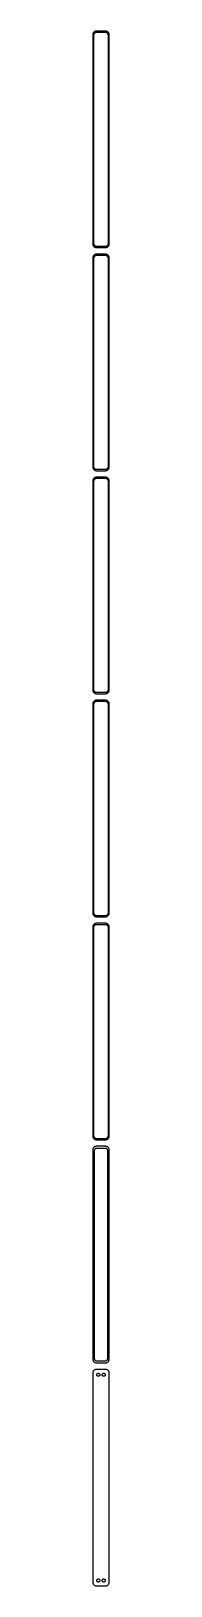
# Model space of a CAD drawing. Header units: metres. Extents: x -11 to 11, y 4485 to 9111.
# Drawn here: x -11 to 11, y 4485 to 6639 of the extents above; entities that cross this region are included whole.
import ezdxf

# ---------------------------------------------------------------- set-up
doc = ezdxf.new("R2010")
doc.units = ezdxf.units.M

msp = doc.modelspace()

# ---------------------------------------------------------------- linework, layer by layer
for p, q in [((-11.2106, 6634.63), (-11.25, 6634)), ((-11.0929, 6635.24), (-11.2106, 6634.63)), ((-10.8989, 6635.84), (-11.0929, 6635.24)), ((-10.6315, 6636.41), (-10.8989, 6635.84)), ((-10.2951, 6636.94), (-10.6315, 6636.41)), ((-9.89484, 6637.42), (-10.2951, 6636.94)), ((-9.43712, 6637.85), (-9.89484, 6637.42)), ((-9.71844, 6634), (-9.62433, 6634.49)), ((-9.62433, 6634.49), (-9.4691, 6634.97)), ((-9.4691, 6634.97), (-9.25522, 6635.43)), ((-8.92912, 6638.22), (-9.43712, 6637.85)), ((-9.25522, 6635.43), (-8.98605, 6635.85)), ((-8.98605, 6635.85), (-8.66586, 6636.24)), ((-8.37889, 6638.52), (-8.92912, 6638.22)), ((-8.66586, 6636.24), (-8.29968, 6636.58)), ((-7.79507, 6638.76), (-8.37889, 6638.52)), ((-8.29968, 6636.58), (-7.8933, 6636.88)), ((-7.8933, 6636.88), (-7.45311, 6637.12)), ((-7.1869, 6638.91), (-7.79507, 6638.76)), ((-7.45311, 6637.12), (-6.98605, 6637.3)), ((-6.56395, 6638.99), (-7.1869, 6638.91)), ((-6.98605, 6637.3), (-6.49951, 6637.43)), ((6.56395, 6638.99), (-6.56395, 6638.99)), ((-6.49951, 6637.43), (-6.00116, 6637.49)), ((-6.00116, 6637.49), (6.00116, 6637.49)), ((6.00116, 6637.49), (6.49951, 6637.43)), ((6.49951, 6637.43), (6.98605, 6637.3)), ((7.1869, 6638.91), (6.56395, 6638.99)), ((6.98605, 6637.3), (7.45311, 6637.12)), ((7.79507, 6638.76), (7.1869, 6638.91)), ((7.45311, 6637.12), (7.8933, 6636.88)), ((8.37889, 6638.52), (7.79507, 6638.76)), ((7.8933, 6636.88), (8.29968, 6636.58)), ((8.29968, 6636.58), (8.66586, 6636.24)), ((8.92912, 6638.22), (8.37889, 6638.52)), ((8.66586, 6636.24), (8.98605, 6635.85)), ((9.43712, 6637.85), (8.92912, 6638.22)), ((8.98605, 6635.85), (9.25522, 6635.43)), ((9.25522, 6635.43), (9.4691, 6634.97)), ((9.89484, 6637.42), (9.43712, 6637.85)), ((9.4691, 6634.97), (9.62433, 6634.49)), ((9.62433, 6634.49), (9.71844, 6634)), ((10.2951, 6636.94), (9.89484, 6637.42)), ((10.6315, 6636.41), (10.2951, 6636.94)), ((10.8989, 6635.84), (10.6315, 6636.41)), ((11.0929, 6635.24), (10.8989, 6635.84)), ((11.2106, 6634.63), (11.0929, 6635.24)), ((11.25, 6634), (11.2106, 6634.63)), ((-11.25, 6634), (-11.25, 6344)), ((-9.75, 6633.5), (-9.71844, 6634)), ((-9.75, 6344.5), (-9.75, 6633.5)), ((9.71844, 6634), (9.75, 6633.5)), ((9.75, 6633.5), (9.75, 6344.5)), ((11.25, 6344), (11.25, 6634)), ((-11.25, 6344), (-11.2106, 6343.37)), ((-11.2106, 6343.37), (-11.0929, 6342.76)), ((-11.0929, 6342.76), (-10.8989, 6342.16)), ((-10.8989, 6342.16), (-10.6315, 6341.59)), ((-10.6315, 6341.59), (-10.2951, 6341.06)), ((-10.2951, 6341.06), (-9.89484, 6340.58)), ((-9.89484, 6340.58), (-9.43712, 6340.15)), ((-9.71844, 6344), (-9.75, 6344.5)), ((-9.62433, 6343.51), (-9.71844, 6344)), ((-9.4691, 6343.03), (-9.62433, 6343.51)), ((-9.25522, 6342.57), (-9.4691, 6343.03)), ((-9.43712, 6340.15), (-8.92912, 6339.78)), ((-8.98605, 6342.15), (-9.25522, 6342.57)), ((-8.66586, 6341.76), (-8.98605, 6342.15)), ((-8.92912, 6339.78), (-8.37889, 6339.48)), ((-8.29968, 6341.42), (-8.66586, 6341.76)), ((-8.37889, 6339.48), (-7.79507, 6339.24)), ((-7.8933, 6341.12), (-8.29968, 6341.42)), ((-7.45311, 6340.88), (-7.8933, 6341.12)), ((-7.79507, 6339.24), (-7.1869, 6339.09)), ((-6.98605, 6340.7), (-7.45311, 6340.88)), ((-7.1869, 6339.09), (-6.56395, 6339.01)), ((-6.49951, 6340.57), (-6.98605, 6340.7)), ((-6.56395, 6339.01), (6.56395, 6339.01)), ((-6.00116, 6340.51), (-6.49951, 6340.57)), ((6.00116, 6340.51), (-6.00116, 6340.51)), ((6.49951, 6340.57), (6.00116, 6340.51)), ((6.98605, 6340.7), (6.49951, 6340.57)), ((6.56395, 6339.01), (7.1869, 6339.09)), ((7.45311, 6340.88), (6.98605, 6340.7)), ((7.1869, 6339.09), (7.79507, 6339.24)), ((7.8933, 6341.12), (7.45311, 6340.88)), ((7.79507, 6339.24), (8.37889, 6339.48)), ((8.29968, 6341.42), (7.8933, 6341.12)), ((8.66586, 6341.76), (8.29968, 6341.42)), ((8.37889, 6339.48), (8.92912, 6339.78)), ((8.98605, 6342.15), (8.66586, 6341.76)), ((8.92912, 6339.78), (9.43712, 6340.15)), ((9.25522, 6342.57), (8.98605, 6342.15)), ((9.4691, 6343.03), (9.25522, 6342.57)), ((9.43712, 6340.15), (9.89484, 6340.58)), ((9.62433, 6343.51), (9.4691, 6343.03)), ((9.71844, 6344), (9.62433, 6343.51)), ((9.75, 6344.5), (9.71844, 6344)), ((9.89484, 6340.58), (10.2951, 6341.06)), ((10.2951, 6341.06), (10.6315, 6341.59)), ((10.6315, 6341.59), (10.8989, 6342.16)), ((10.8989, 6342.16), (11.0929, 6342.76)), ((11.0929, 6342.76), (11.2106, 6343.37)), ((11.2106, 6343.37), (11.25, 6344)), ((-11.2106, 6325.63), (-11.25, 6325)), ((-11.25, 6325), (-11.25, 6035)), ((-11.0929, 6326.24), (-11.2106, 6325.63)), ((-10.8989, 6326.84), (-11.0929, 6326.24)), ((-10.6315, 6327.41), (-10.8989, 6326.84)), ((-10.2951, 6327.94), (-10.6315, 6327.41)), ((-9.89484, 6328.42), (-10.2951, 6327.94)), ((-9.43712, 6328.85), (-9.89484, 6328.42)), ((-9.75, 6324.5), (-9.71844, 6325)), ((-9.75, 6035.5), (-9.75, 6324.5)), ((-9.71844, 6325), (-9.62433, 6325.49)), ((-9.62433, 6325.49), (-9.4691, 6325.97)), ((-9.4691, 6325.97), (-9.25522, 6326.43)), ((-8.92912, 6329.22), (-9.43712, 6328.85)), ((-9.25522, 6326.43), (-8.98605, 6326.85)), ((-8.98605, 6326.85), (-8.66586, 6327.24)), ((-8.37889, 6329.52), (-8.92912, 6329.22)), ((-8.66586, 6327.24), (-8.29968, 6327.58)), ((-7.79507, 6329.76), (-8.37889, 6329.52)), ((-8.29968, 6327.58), (-7.8933, 6327.88)), ((-7.8933, 6327.88), (-7.45311, 6328.12)), ((-7.1869, 6329.91), (-7.79507, 6329.76)), ((-7.45311, 6328.12), (-6.98605, 6328.3)), ((-6.56395, 6329.99), (-7.1869, 6329.91)), ((-6.98605, 6328.3), (-6.49951, 6328.43)), ((6.56395, 6329.99), (-6.56395, 6329.99)), ((-6.49951, 6328.43), (-6.00116, 6328.49)), ((-6.00116, 6328.49), (6.00116, 6328.49)), ((6.00116, 6328.49), (6.49951, 6328.43)), ((6.49951, 6328.43), (6.98605, 6328.3)), ((7.1869, 6329.91), (6.56395, 6329.99)), ((6.98605, 6328.3), (7.45311, 6328.12)), ((7.79507, 6329.76), (7.1869, 6329.91)), ((7.45311, 6328.12), (7.8933, 6327.88)), ((8.37889, 6329.52), (7.79507, 6329.76)), ((7.8933, 6327.88), (8.29968, 6327.58)), ((8.29968, 6327.58), (8.66586, 6327.24)), ((8.92912, 6329.22), (8.37889, 6329.52)), ((8.66586, 6327.24), (8.98605, 6326.85)), ((9.43712, 6328.85), (8.92912, 6329.22)), ((8.98605, 6326.85), (9.25522, 6326.43)), ((9.25522, 6326.43), (9.4691, 6325.97)), ((9.89484, 6328.42), (9.43712, 6328.85)), ((9.4691, 6325.97), (9.62433, 6325.49)), ((9.62433, 6325.49), (9.71844, 6325)), ((9.71844, 6325), (9.75, 6324.5)), ((9.75, 6324.5), (9.75, 6035.5)), ((10.2951, 6327.94), (9.89484, 6328.42)), ((10.6315, 6327.41), (10.2951, 6327.94)), ((10.8989, 6326.84), (10.6315, 6327.41)), ((11.0929, 6326.24), (10.8989, 6326.84)), ((11.2106, 6325.63), (11.0929, 6326.24)), ((11.25, 6325), (11.2106, 6325.63)), ((11.25, 6035), (11.25, 6325)), ((-11.25, 6035), (-11.2106, 6034.37)), ((-11.2106, 6034.37), (-11.0929, 6033.76)), ((-11.0929, 6033.76), (-10.8989, 6033.16)), ((-10.8989, 6033.16), (-10.6315, 6032.59)), ((-10.6315, 6032.59), (-10.2951, 6032.06)), ((-10.2951, 6032.06), (-9.89484, 6031.58)), ((-9.89484, 6031.58), (-9.43712, 6031.15)), ((-9.71844, 6035), (-9.75, 6035.5)), ((-9.62433, 6034.51), (-9.71844, 6035)), ((-9.4691, 6034.03), (-9.62433, 6034.51)), ((-9.25522, 6033.57), (-9.4691, 6034.03)), ((-9.43712, 6031.15), (-8.92912, 6030.78)), ((-8.98605, 6033.15), (-9.25522, 6033.57)), ((-8.66586, 6032.76), (-8.98605, 6033.15)), ((-8.29968, 6032.42), (-8.66586, 6032.76)), ((-7.8933, 6032.12), (-8.29968, 6032.42)), ((-7.45311, 6031.88), (-7.8933, 6032.12)), ((-6.98605, 6031.7), (-7.45311, 6031.88)), ((-6.49951, 6031.57), (-6.98605, 6031.7)), ((-6.00116, 6031.51), (-6.49951, 6031.57)), ((6.00116, 6031.51), (-6.00116, 6031.51)), ((6.49951, 6031.57), (6.00116, 6031.51)), ((6.98605, 6031.7), (6.49951, 6031.57)), ((7.45311, 6031.88), (6.98605, 6031.7)), ((7.8933, 6032.12), (7.45311, 6031.88)), ((8.29968, 6032.42), (7.8933, 6032.12)), ((8.66586, 6032.76), (8.29968, 6032.42)), ((8.98605, 6033.15), (8.66586, 6032.76)), ((8.92912, 6030.78), (9.43712, 6031.15)), ((9.25522, 6033.57), (8.98605, 6033.15)), ((9.4691, 6034.03), (9.25522, 6033.57)), ((9.43712, 6031.15), (9.89484, 6031.58)), ((9.62433, 6034.51), (9.4691, 6034.03)), ((9.71844, 6035), (9.62433, 6034.51)), ((9.75, 6035.5), (9.71844, 6035)), ((9.89484, 6031.58), (10.2951, 6032.06)), ((10.2951, 6032.06), (10.6315, 6032.59)), ((10.6315, 6032.59), (10.8989, 6033.16)), ((10.8989, 6033.16), (11.0929, 6033.76)), ((11.0929, 6033.76), (11.2106, 6034.37)), ((11.2106, 6034.37), (11.25, 6035)), ((-11.2106, 6016.63), (-11.25, 6016)), ((-11.25, 6016), (-11.25, 5726)), ((-11.0929, 6017.24), (-11.2106, 6016.63)), ((-10.8989, 6017.84), (-11.0929, 6017.24)), ((-10.6315, 6018.41), (-10.8989, 6017.84)), ((-10.2951, 6018.94), (-10.6315, 6018.41)), ((-9.89484, 6019.42), (-10.2951, 6018.94)), ((-9.43712, 6019.85), (-9.89484, 6019.42)), ((-9.75, 6015.5), (-9.71844, 6016)), ((-9.75, 5726.5), (-9.75, 6015.5)), ((-9.71844, 6016), (-9.62433, 6016.49)), ((-9.62433, 6016.49), (-9.4691, 6016.97)), ((-9.4691, 6016.97), (-9.25522, 6017.43)), ((-8.92912, 6020.22), (-9.43712, 6019.85)), ((-9.25522, 6017.43), (-8.98605, 6017.85)), ((-8.98605, 6017.85), (-8.66586, 6018.24)), ((-8.92912, 6030.78), (-8.37889, 6030.48)), ((-8.37889, 6020.52), (-8.92912, 6020.22)), ((-8.66586, 6018.24), (-8.29968, 6018.58)), ((-8.37889, 6030.48), (-7.79507, 6030.24)), ((-7.79507, 6020.76), (-8.37889, 6020.52)), ((-8.29968, 6018.58), (-7.8933, 6018.88)), ((-7.8933, 6018.88), (-7.45311, 6019.12)), ((-7.79507, 6030.24), (-7.1869, 6030.09)), ((-7.1869, 6020.91), (-7.79507, 6020.76)), ((-7.45311, 6019.12), (-6.98605, 6019.3)), ((-7.1869, 6030.09), (-6.56395, 6030.01)), ((-6.56395, 6020.99), (-7.1869, 6020.91)), ((-6.98605, 6019.3), (-6.49951, 6019.43)), ((-6.56395, 6030.01), (6.56395, 6030.01)), ((6.56395, 6020.99), (-6.56395, 6020.99)), ((-6.49951, 6019.43), (-6.00116, 6019.49)), ((-6.00116, 6019.49), (6.00116, 6019.49)), ((6.00116, 6019.49), (6.49951, 6019.43)), ((6.49951, 6019.43), (6.98605, 6019.3)), ((6.56395, 6030.01), (7.1869, 6030.09)), ((7.1869, 6020.91), (6.56395, 6020.99)), ((6.98605, 6019.3), (7.45311, 6019.12)), ((7.1869, 6030.09), (7.79507, 6030.24)), ((7.79507, 6020.76), (7.1869, 6020.91)), ((7.45311, 6019.12), (7.8933, 6018.88)), ((7.79507, 6030.24), (8.37889, 6030.48)), ((8.37889, 6020.52), (7.79507, 6020.76)), ((7.8933, 6018.88), (8.29968, 6018.58)), ((8.29968, 6018.58), (8.66586, 6018.24)), ((8.37889, 6030.48), (8.92912, 6030.78)), ((8.92912, 6020.22), (8.37889, 6020.52)), ((8.66586, 6018.24), (8.98605, 6017.85)), ((9.43712, 6019.85), (8.92912, 6020.22)), ((8.98605, 6017.85), (9.25522, 6017.43)), ((9.25522, 6017.43), (9.4691, 6016.97)), ((9.89484, 6019.42), (9.43712, 6019.85)), ((9.4691, 6016.97), (9.62433, 6016.49)), ((9.62433, 6016.49), (9.71844, 6016)), ((9.71844, 6016), (9.75, 6015.5)), ((9.75, 6015.5), (9.75, 5726.5)), ((10.2951, 6018.94), (9.89484, 6019.42)), ((10.6315, 6018.41), (10.2951, 6018.94)), ((10.8989, 6017.84), (10.6315, 6018.41)), ((11.0929, 6017.24), (10.8989, 6017.84)), ((11.2106, 6016.63), (11.0929, 6017.24)), ((11.25, 6016), (11.2106, 6016.63)), ((11.25, 5726), (11.25, 6016)), ((-11.25, 5726), (-11.2106, 5725.37)), ((-11.2106, 5725.37), (-11.0929, 5724.76)), ((-11.0929, 5708.24), (-11.2106, 5707.63)), ((-11.0929, 5724.76), (-10.8989, 5724.16)), ((-10.8989, 5708.84), (-11.0929, 5708.24)), ((-10.8989, 5724.16), (-10.6315, 5723.59)), ((-10.6315, 5709.41), (-10.8989, 5708.84)), ((-10.6315, 5723.59), (-10.2951, 5723.06)), ((-10.2951, 5709.94), (-10.6315, 5709.41)), ((-10.2951, 5723.06), (-9.89484, 5722.58)), ((-9.89484, 5710.42), (-10.2951, 5709.94)), ((-9.89484, 5722.58), (-9.43712, 5722.15)), ((-9.43712, 5710.85), (-9.89484, 5710.42)), ((-9.71844, 5726), (-9.75, 5726.5)), ((-9.62433, 5725.51), (-9.71844, 5726)), ((-9.4691, 5725.03), (-9.62433, 5725.51)), ((-9.25522, 5724.57), (-9.4691, 5725.03)), ((-9.4691, 5707.97), (-9.25522, 5708.43)), ((-9.43712, 5722.15), (-8.92912, 5721.78)), ((-8.92912, 5711.22), (-9.43712, 5710.85)), ((-8.98605, 5724.15), (-9.25522, 5724.57)), ((-9.25522, 5708.43), (-8.98605, 5708.85)), ((-8.66586, 5723.76), (-8.98605, 5724.15)), ((-8.98605, 5708.85), (-8.66586, 5709.24)), ((-8.92912, 5721.78), (-8.37889, 5721.48)), ((-8.37889, 5711.52), (-8.92912, 5711.22)), ((-8.29968, 5723.42), (-8.66586, 5723.76)), ((-8.66586, 5709.24), (-8.29968, 5709.58)), ((-8.37889, 5721.48), (-7.79507, 5721.24)), ((-7.79507, 5711.76), (-8.37889, 5711.52)), ((-7.8933, 5723.12), (-8.29968, 5723.42)), ((-8.29968, 5709.58), (-7.8933, 5709.88)), ((-7.45311, 5722.88), (-7.8933, 5723.12)), ((-7.8933, 5709.88), (-7.45311, 5710.12)), ((-7.79507, 5721.24), (-7.1869, 5721.09)), ((-7.1869, 5711.91), (-7.79507, 5711.76)), ((-6.98605, 5722.7), (-7.45311, 5722.88)), ((-7.45311, 5710.12), (-6.98605, 5710.3)), ((-7.1869, 5721.09), (-6.56395, 5721.01)), ((-6.56395, 5711.99), (-7.1869, 5711.91)), ((-6.49951, 5722.57), (-6.98605, 5722.7)), ((-6.98605, 5710.3), (-6.49951, 5710.43)), ((-6.56395, 5721.01), (6.56395, 5721.01)), ((6.56395, 5711.99), (-6.56395, 5711.99)), ((-6.00116, 5722.51), (-6.49951, 5722.57)), ((-6.49951, 5710.43), (-6.00116, 5710.49)), ((6.00116, 5722.51), (-6.00116, 5722.51)), ((-6.00116, 5710.49), (6.00116, 5710.49)), ((6.49951, 5722.57), (6.00116, 5722.51)), ((6.00116, 5710.49), (6.49951, 5710.43)), ((6.98605, 5722.7), (6.49951, 5722.57)), ((6.49951, 5710.43), (6.98605, 5710.3)), ((6.56395, 5721.01), (7.1869, 5721.09)), ((7.1869, 5711.91), (6.56395, 5711.99)), ((7.45311, 5722.88), (6.98605, 5722.7)), ((6.98605, 5710.3), (7.45311, 5710.12)), ((7.1869, 5721.09), (7.79507, 5721.24)), ((7.79507, 5711.76), (7.1869, 5711.91)), ((7.8933, 5723.12), (7.45311, 5722.88)), ((7.45311, 5710.12), (7.8933, 5709.88)), ((7.79507, 5721.24), (8.37889, 5721.48)), ((8.37889, 5711.52), (7.79507, 5711.76)), ((8.29968, 5723.42), (7.8933, 5723.12)), ((7.8933, 5709.88), (8.29968, 5709.58)), ((8.66586, 5723.76), (8.29968, 5723.42)), ((8.29968, 5709.58), (8.66586, 5709.24)), ((8.37889, 5721.48), (8.92912, 5721.78)), ((8.92912, 5711.22), (8.37889, 5711.52)), ((8.98605, 5724.15), (8.66586, 5723.76)), ((8.66586, 5709.24), (8.98605, 5708.85)), ((8.92912, 5721.78), (9.43712, 5722.15)), ((9.43712, 5710.85), (8.92912, 5711.22)), ((9.25522, 5724.57), (8.98605, 5724.15)), ((8.98605, 5708.85), (9.25522, 5708.43)), ((9.4691, 5725.03), (9.25522, 5724.57)), ((9.25522, 5708.43), (9.4691, 5707.97)), ((9.43712, 5722.15), (9.89484, 5722.58)), ((9.89484, 5710.42), (9.43712, 5710.85)), ((9.62433, 5725.51), (9.4691, 5725.03)), ((9.71844, 5726), (9.62433, 5725.51)), ((9.75, 5726.5), (9.71844, 5726)), ((9.89484, 5722.58), (10.2951, 5723.06)), ((10.2951, 5709.94), (9.89484, 5710.42)), ((10.2951, 5723.06), (10.6315, 5723.59)), ((10.6315, 5709.41), (10.2951, 5709.94)), ((10.6315, 5723.59), (10.8989, 5724.16)), ((10.8989, 5708.84), (10.6315, 5709.41)), ((10.8989, 5724.16), (11.0929, 5724.76)), ((11.0929, 5708.24), (10.8989, 5708.84)), ((11.0929, 5724.76), (11.2106, 5725.37)), ((11.2106, 5707.63), (11.0929, 5708.24)), ((11.2106, 5725.37), (11.25, 5726)), ((-11.2106, 5707.63), (-11.25, 5707)), ((-11.25, 5707), (-11.25, 5417)), ((-9.75, 5706.5), (-9.71844, 5707)), ((-9.75, 5417.5), (-9.75, 5706.5)), ((-9.71844, 5707), (-9.62433, 5707.49)), ((-9.62433, 5707.49), (-9.4691, 5707.97)), ((9.4691, 5707.97), (9.62433, 5707.49)), ((9.62433, 5707.49), (9.71844, 5707)), ((9.71844, 5707), (9.75, 5706.5)), ((9.75, 5706.5), (9.75, 5417.5)), ((11.25, 5707), (11.2106, 5707.63)), ((11.25, 5417), (11.25, 5707)), ((-11.25, 5417), (-11.2106, 5416.37)), ((-11.2106, 5416.37), (-11.0929, 5415.76)), ((-11.0929, 5415.76), (-10.8989, 5415.16)), ((-10.8989, 5415.16), (-10.6315, 5414.59)), ((-10.6315, 5414.59), (-10.2951, 5414.06)), ((-10.2951, 5414.06), (-9.89484, 5413.58)), ((-9.89484, 5413.58), (-9.43712, 5413.15)), ((-9.71844, 5417), (-9.75, 5417.5)), ((-9.62433, 5416.51), (-9.71844, 5417)), ((-9.4691, 5416.03), (-9.62433, 5416.51)), ((-9.25522, 5415.57), (-9.4691, 5416.03)), ((-9.43712, 5413.15), (-8.92912, 5412.78)), ((-8.98605, 5415.15), (-9.25522, 5415.57)), ((-8.66586, 5414.76), (-8.98605, 5415.15)), ((-8.92912, 5412.78), (-8.37889, 5412.48)), ((-8.29968, 5414.42), (-8.66586, 5414.76)), ((-8.37889, 5412.48), (-7.79507, 5412.24)), ((-7.8933, 5414.12), (-8.29968, 5414.42)), ((-7.45311, 5413.88), (-7.8933, 5414.12)), ((-7.79507, 5412.24), (-7.1869, 5412.09)), ((-6.98605, 5413.7), (-7.45311, 5413.88)), ((-7.1869, 5412.09), (-6.56395, 5412.01)), ((-6.49951, 5413.57), (-6.98605, 5413.7)), ((-6.56395, 5412.01), (6.56395, 5412.01)), ((-6.00116, 5413.51), (-6.49951, 5413.57)), ((6.00116, 5413.51), (-6.00116, 5413.51)), ((6.49951, 5413.57), (6.00116, 5413.51)), ((6.98605, 5413.7), (6.49951, 5413.57)), ((6.56395, 5412.01), (7.1869, 5412.09)), ((7.45311, 5413.88), (6.98605, 5413.7)), ((7.1869, 5412.09), (7.79507, 5412.24)), ((7.8933, 5414.12), (7.45311, 5413.88)), ((7.79507, 5412.24), (8.37889, 5412.48)), ((8.29968, 5414.42), (7.8933, 5414.12)), ((8.66586, 5414.76), (8.29968, 5414.42)), ((8.37889, 5412.48), (8.92912, 5412.78)), ((8.98605, 5415.15), (8.66586, 5414.76)), ((8.92912, 5412.78), (9.43712, 5413.15)), ((9.25522, 5415.57), (8.98605, 5415.15)), ((9.4691, 5416.03), (9.25522, 5415.57)), ((9.43712, 5413.15), (9.89484, 5413.58)), ((9.62433, 5416.51), (9.4691, 5416.03)), ((9.71844, 5417), (9.62433, 5416.51)), ((9.75, 5417.5), (9.71844, 5417)), ((9.89484, 5413.58), (10.2951, 5414.06)), ((10.2951, 5414.06), (10.6315, 5414.59)), ((10.6315, 5414.59), (10.8989, 5415.16)), ((10.8989, 5415.16), (11.0929, 5415.76)), ((11.0929, 5415.76), (11.2106, 5416.37)), ((11.2106, 5416.37), (11.25, 5417)), ((-11.2106, 5398.63), (-11.25, 5398)), ((-11.25, 5398), (-11.25, 5108)), ((-11.0929, 5399.24), (-11.2106, 5398.63)), ((-10.8989, 5399.84), (-11.0929, 5399.24)), ((-10.6315, 5400.41), (-10.8989, 5399.84)), ((-10.2951, 5400.94), (-10.6315, 5400.41)), ((-9.89484, 5401.42), (-10.2951, 5400.94)), ((-9.43712, 5401.85), (-9.89484, 5401.42)), ((-9.75, 5397.5), (-9.71844, 5398)), ((-9.75, 5108.5), (-9.75, 5397.5)), ((-9.71844, 5398), (-9.62433, 5398.49)), ((-9.62433, 5398.49), (-9.4691, 5398.97)), ((-9.4691, 5398.97), (-9.25522, 5399.43)), ((-8.92912, 5402.22), (-9.43712, 5401.85)), ((-9.25522, 5399.43), (-8.98605, 5399.85)), ((-8.98605, 5399.85), (-8.66586, 5400.24)), ((-8.37889, 5402.52), (-8.92912, 5402.22)), ((-8.66586, 5400.24), (-8.29968, 5400.58)), ((-7.79507, 5402.76), (-8.37889, 5402.52)), ((-8.29968, 5400.58), (-7.8933, 5400.88)), ((-7.8933, 5400.88), (-7.45311, 5401.12)), ((-7.1869, 5402.91), (-7.79507, 5402.76)), ((-7.45311, 5401.12), (-6.98605, 5401.3)), ((-6.56395, 5402.99), (-7.1869, 5402.91)), ((-6.98605, 5401.3), (-6.49951, 5401.43)), ((6.56395, 5402.99), (-6.56395, 5402.99)), ((-6.49951, 5401.43), (-6.00116, 5401.49)), ((-6.00116, 5401.49), (6.00116, 5401.49)), ((6.00116, 5401.49), (6.49951, 5401.43)), ((6.49951, 5401.43), (6.98605, 5401.3)), ((7.1869, 5402.91), (6.56395, 5402.99)), ((6.98605, 5401.3), (7.45311, 5401.12)), ((7.79507, 5402.76), (7.1869, 5402.91)), ((7.45311, 5401.12), (7.8933, 5400.88)), ((8.37889, 5402.52), (7.79507, 5402.76)), ((7.8933, 5400.88), (8.29968, 5400.58)), ((8.29968, 5400.58), (8.66586, 5400.24)), ((8.92912, 5402.22), (8.37889, 5402.52)), ((8.66586, 5400.24), (8.98605, 5399.85)), ((9.43712, 5401.85), (8.92912, 5402.22)), ((8.98605, 5399.85), (9.25522, 5399.43)), ((9.25522, 5399.43), (9.4691, 5398.97)), ((9.89484, 5401.42), (9.43712, 5401.85)), ((9.4691, 5398.97), (9.62433, 5398.49)), ((9.62433, 5398.49), (9.71844, 5398)), ((9.71844, 5398), (9.75, 5397.5)), ((9.75, 5397.5), (9.75, 5108.5)), ((10.2951, 5400.94), (9.89484, 5401.42)), ((10.6315, 5400.41), (10.2951, 5400.94)), ((10.8989, 5399.84), (10.6315, 5400.41)), ((11.0929, 5399.24), (10.8989, 5399.84)), ((11.2106, 5398.63), (11.0929, 5399.24)), ((11.25, 5398), (11.2106, 5398.63)), ((11.25, 5108), (11.25, 5398)), ((-11.25, 5108), (-11.2106, 5107.37)), ((-11.2106, 5107.37), (-11.0929, 5106.76)), ((-11.0929, 5106.76), (-10.8989, 5106.16)), ((-10.8989, 5106.16), (-10.6315, 5105.59)), ((-10.6315, 5105.59), (-10.2951, 5105.06)), ((-10.2951, 5105.06), (-9.89484, 5104.58)), ((-9.71844, 5108), (-9.75, 5108.5)), ((-9.62433, 5107.51), (-9.71844, 5108)), ((-9.4691, 5107.03), (-9.62433, 5107.51)), ((-9.25522, 5106.57), (-9.4691, 5107.03)), ((-8.98605, 5106.15), (-9.25522, 5106.57)), ((-8.66586, 5105.76), (-8.98605, 5106.15)), ((-8.29968, 5105.42), (-8.66586, 5105.76)), ((-7.8933, 5105.12), (-8.29968, 5105.42)), ((-7.45311, 5104.88), (-7.8933, 5105.12)), ((7.8933, 5105.12), (7.45311, 5104.88)), ((8.29968, 5105.42), (7.8933, 5105.12)), ((8.66586, 5105.76), (8.29968, 5105.42)), ((8.98605, 5106.15), (8.66586, 5105.76)), ((9.25522, 5106.57), (8.98605, 5106.15)), ((9.4691, 5107.03), (9.25522, 5106.57)), ((9.62433, 5107.51), (9.4691, 5107.03)), ((9.71844, 5108), (9.62433, 5107.51)), ((9.75, 5108.5), (9.71844, 5108)), ((9.89484, 5104.58), (10.2951, 5105.06)), ((10.2951, 5105.06), (10.6315, 5105.59)), ((10.6315, 5105.59), (10.8989, 5106.16)), ((10.8989, 5106.16), (11.0929, 5106.76)), ((11.0929, 5106.76), (11.2106, 5107.37)), ((11.2106, 5107.37), (11.25, 5108)), ((-11.2106, 5089.63), (-11.25, 5089)), ((-11.25, 5089), (-11.25, 4799)), ((-11.0929, 5090.24), (-11.2106, 5089.63)), ((-10.8989, 5090.84), (-11.0929, 5090.24)), ((-10.6315, 5091.41), (-10.8989, 5090.84)), ((-10.2951, 5091.94), (-10.6315, 5091.41)), ((-9.89484, 5092.42), (-10.2951, 5091.94)), ((-9.89484, 5104.58), (-9.43712, 5104.15)), ((-9.43712, 5092.85), (-9.89484, 5092.42)), ((-9.43712, 5104.15), (-8.92912, 5103.78)), ((-8.92912, 5093.22), (-9.43712, 5092.85)), ((-8.92912, 5103.78), (-8.37889, 5103.48)), ((-8.37889, 5093.52), (-8.92912, 5093.22)), ((-8.86292, 5088.5), (-8.83836, 5088.89)), ((-8.86292, 4799.5), (-8.86292, 5088.5)), ((-8.83836, 5088.89), (-8.76512, 5089.27)), ((-8.76512, 5089.27), (-8.64432, 5089.65)), ((-8.64432, 5089.65), (-8.47786, 5090)), ((-8.47786, 5090), (-8.2684, 5090.33)), ((-8.37889, 5103.48), (-7.79507, 5103.24)), ((-7.79507, 5093.76), (-8.37889, 5093.52)), ((-8.2684, 5090.33), (-8.01921, 5090.63)), ((-8.01921, 5090.63), (-7.73424, 5090.9)), ((-7.79507, 5103.24), (-7.1869, 5103.09)), ((-7.1869, 5093.91), (-7.79507, 5093.76)), ((-7.73424, 5090.9), (-7.41798, 5091.13)), ((-6.98605, 5104.7), (-7.45311, 5104.88)), ((-7.41798, 5091.13), (-7.07541, 5091.32)), ((-7.1869, 5103.09), (-6.56395, 5103.01)), ((-6.56395, 5093.99), (-7.1869, 5093.91)), ((-7.07541, 5091.32), (-6.71194, 5091.46)), ((-6.49951, 5104.57), (-6.98605, 5104.7)), ((-6.71194, 5091.46), (-6.3333, 5091.56)), ((-6.56395, 5103.01), (6.56395, 5103.01)), ((6.56395, 5093.99), (-6.56395, 5093.99)), ((-6.00116, 5104.51), (-6.49951, 5104.57)), ((-6.3333, 5091.56), (-5.94545, 5091.61)), ((6.00116, 5104.51), (-6.00116, 5104.51)), ((-5.94545, 5091.61), (5.94545, 5091.61)), ((5.94545, 5091.61), (6.3333, 5091.56)), ((6.49951, 5104.57), (6.00116, 5104.51)), ((6.3333, 5091.56), (6.71194, 5091.46)), ((6.98605, 5104.7), (6.49951, 5104.57)), ((6.56395, 5103.01), (7.1869, 5103.09)), ((7.1869, 5093.91), (6.56395, 5093.99)), ((6.71194, 5091.46), (7.07541, 5091.32)), ((7.45311, 5104.88), (6.98605, 5104.7)), ((7.07541, 5091.32), (7.41798, 5091.13)), ((7.1869, 5103.09), (7.79507, 5103.24)), ((7.79507, 5093.76), (7.1869, 5093.91)), ((7.41798, 5091.13), (7.73424, 5090.9)), ((7.73424, 5090.9), (8.01921, 5090.63)), ((7.79507, 5103.24), (8.37889, 5103.48)), ((8.37889, 5093.52), (7.79507, 5093.76)), ((8.01921, 5090.63), (8.2684, 5090.33)), ((8.2684, 5090.33), (8.47786, 5090)), ((8.37889, 5103.48), (8.92912, 5103.78)), ((8.92912, 5093.22), (8.37889, 5093.52)), ((8.47786, 5090), (8.64432, 5089.65)), ((8.64432, 5089.65), (8.76512, 5089.27)), ((8.76512, 5089.27), (8.83836, 5088.89)), ((8.83836, 5088.89), (8.86292, 5088.5)), ((8.86292, 5088.5), (8.86292, 4799.5)), ((8.92912, 5103.78), (9.43712, 5104.15)), ((9.43712, 5092.85), (8.92912, 5093.22)), ((9.43712, 5104.15), (9.89484, 5104.58)), ((9.89484, 5092.42), (9.43712, 5092.85)), ((10.2951, 5091.94), (9.89484, 5092.42)), ((10.6315, 5091.41), (10.2951, 5091.94)), ((10.8989, 5090.84), (10.6315, 5091.41)), ((11.0929, 5090.24), (10.8989, 5090.84)), ((11.2106, 5089.63), (11.0929, 5090.24)), ((11.25, 5089), (11.2106, 5089.63)), ((11.25, 4799), (11.25, 5089)), ((-11.25, 4799), (-11.2106, 4798.37)), ((-11.2106, 4798.37), (-11.0929, 4797.76)), ((-11.0929, 4797.76), (-10.8989, 4797.16)), ((-10.8989, 4781.84), (-11.0929, 4781.24)), ((-10.8989, 4797.16), (-10.6315, 4796.59)), ((-10.6315, 4782.41), (-10.8989, 4781.84)), ((-10.6315, 4796.59), (-10.2951, 4796.06)), ((-10.2951, 4782.94), (-10.6315, 4782.41)), ((-10.2951, 4796.06), (-9.89484, 4795.58)), ((-9.89484, 4783.42), (-10.2951, 4782.94)), ((-9.89484, 4795.58), (-9.43712, 4795.15)), ((-9.43712, 4783.85), (-9.89484, 4783.42)), ((-9.43712, 4795.15), (-8.92912, 4794.78)), ((-8.92912, 4784.22), (-9.43712, 4783.85)), ((-8.92912, 4794.78), (-8.37889, 4794.48)), ((-8.37889, 4784.52), (-8.92912, 4784.22)), ((-8.83836, 4799.11), (-8.86292, 4799.5)), ((-8.76512, 4798.73), (-8.83836, 4799.11)), ((-8.64432, 4798.35), (-8.76512, 4798.73)), ((-8.47786, 4798), (-8.64432, 4798.35)), ((-8.2684, 4797.67), (-8.47786, 4798)), ((-8.37889, 4794.48), (-7.79507, 4794.24)), ((-7.79507, 4784.76), (-8.37889, 4784.52)), ((-8.01921, 4797.37), (-8.2684, 4797.67)), ((-7.73424, 4797.1), (-8.01921, 4797.37)), ((-7.79507, 4794.24), (-7.1869, 4794.09)), ((-7.1869, 4784.91), (-7.79507, 4784.76)), ((-7.41798, 4796.87), (-7.73424, 4797.1)), ((-7.07541, 4796.68), (-7.41798, 4796.87)), ((-7.1869, 4794.09), (-6.56395, 4794.01)), ((-6.56395, 4784.99), (-7.1869, 4784.91)), ((-6.71194, 4796.54), (-7.07541, 4796.68)), ((-6.3333, 4796.44), (-6.71194, 4796.54)), ((-6.56395, 4794.01), (6.56395, 4794.01)), ((6.56395, 4784.99), (-6.56395, 4784.99)), ((-5.94545, 4796.39), (-6.3333, 4796.44)), ((5.94545, 4796.39), (-5.94545, 4796.39)), ((6.3333, 4796.44), (5.94545, 4796.39)), ((6.71194, 4796.54), (6.3333, 4796.44)), ((6.56395, 4794.01), (7.1869, 4794.09)), ((7.1869, 4784.91), (6.56395, 4784.99)), ((7.07541, 4796.68), (6.71194, 4796.54)), ((7.41798, 4796.87), (7.07541, 4796.68)), ((7.1869, 4794.09), (7.79507, 4794.24)), ((7.79507, 4784.76), (7.1869, 4784.91)), ((7.73424, 4797.1), (7.41798, 4796.87)), ((8.01921, 4797.37), (7.73424, 4797.1)), ((7.79507, 4794.24), (8.37889, 4794.48)), ((8.37889, 4784.52), (7.79507, 4784.76)), ((8.2684, 4797.67), (8.01921, 4797.37)), ((8.47786, 4798), (8.2684, 4797.67)), ((8.37889, 4794.48), (8.92912, 4794.78)), ((8.92912, 4784.22), (8.37889, 4784.52)), ((8.64432, 4798.35), (8.47786, 4798)), ((8.76512, 4798.73), (8.64432, 4798.35)), ((8.83836, 4799.11), (8.76512, 4798.73)), ((8.86292, 4799.5), (8.83836, 4799.11)), ((8.92912, 4794.78), (9.43712, 4795.15)), ((9.43712, 4783.85), (8.92912, 4784.22)), ((9.43712, 4795.15), (9.89484, 4795.58)), ((9.89484, 4783.42), (9.43712, 4783.85)), ((9.89484, 4795.58), (10.2951, 4796.06)), ((10.2951, 4782.94), (9.89484, 4783.42)), ((10.2951, 4796.06), (10.6315, 4796.59)), ((10.6315, 4782.41), (10.2951, 4782.94)), ((10.6315, 4796.59), (10.8989, 4797.16)), ((10.8989, 4781.84), (10.6315, 4782.41)), ((10.8989, 4797.16), (11.0929, 4797.76)), ((11.0929, 4781.24), (10.8989, 4781.84)), ((11.0929, 4797.76), (11.2106, 4798.37)), ((11.2106, 4798.37), (11.25, 4799)), ((-11.2106, 4780.63), (-11.25, 4780)), ((-11.25, 4780), (-11.25, 4490)), ((-11.0929, 4781.24), (-11.2106, 4780.63)), ((-5.88528, 4777.5), (-5.86845, 4777.77)), ((-5.86845, 4777.23), (-5.88528, 4777.5)), ((-5.86845, 4777.77), (-5.81821, 4778.03)), ((-5.81821, 4776.97), (-5.86845, 4777.23)), ((-5.81821, 4778.03), (-5.73534, 4778.29)), ((-5.73534, 4776.71), (-5.81821, 4776.97)), ((-5.73534, 4778.29), (-5.62117, 4778.53)), ((-5.62117, 4776.47), (-5.73534, 4776.71)), ((-5.62117, 4778.53), (-5.47748, 4778.76)), ((-5.47748, 4776.24), (-5.62117, 4776.47)), ((-5.47748, 4778.76), (-5.30655, 4778.96)), ((-5.30655, 4776.04), (-5.47748, 4776.24)), ((-5.30655, 4778.96), (-5.11108, 4779.15)), ((-5.11108, 4775.85), (-5.30655, 4776.04)), ((-5.11108, 4779.15), (-4.89413, 4779.3)), ((-4.89413, 4775.7), (-5.11108, 4775.85)), ((-4.89413, 4779.3), (-4.65915, 4779.43)), ((-4.65915, 4775.57), (-4.89413, 4775.7)), ((-4.65915, 4779.43), (-4.40984, 4779.53)), ((-4.40984, 4775.47), (-4.65915, 4775.57)), ((-4.40984, 4779.53), (-4.1501, 4779.6)), ((-4.1501, 4775.4), (-4.40984, 4775.47)), ((-4.1501, 4779.6), (-3.88406, 4779.63)), ((-3.88406, 4775.37), (-4.1501, 4775.4)), ((-3.88406, 4779.63), (-3.61592, 4779.63)), ((-3.61592, 4775.37), (-3.88406, 4775.37)), ((-3.61592, 4779.63), (-3.34988, 4779.6)), ((-3.34988, 4775.4), (-3.61592, 4775.37)), ((-3.34988, 4779.6), (-3.09015, 4779.53)), ((-3.09015, 4775.47), (-3.34988, 4775.4)), ((-3.09015, 4779.53), (-2.84084, 4779.43)), ((-2.84084, 4775.57), (-3.09015, 4775.47)), ((-2.84084, 4779.43), (-2.60585, 4779.3)), ((-2.60585, 4775.7), (-2.84084, 4775.57)), ((-2.60585, 4779.3), (-2.3889, 4779.15)), ((-2.3889, 4775.85), (-2.60585, 4775.7)), ((-2.3889, 4779.15), (-2.19344, 4778.96)), ((-2.19344, 4776.04), (-2.3889, 4775.85)), ((-2.19344, 4778.96), (-2.02251, 4778.76)), ((-2.02251, 4776.24), (-2.19344, 4776.04)), ((-2.02251, 4778.76), (-1.87881, 4778.53)), ((-1.87881, 4776.47), (-2.02251, 4776.24)), ((-1.87881, 4778.53), (-1.76465, 4778.29)), ((-1.76465, 4776.71), (-1.87881, 4776.47)), ((-1.76465, 4778.29), (-1.68178, 4778.03)), ((-1.68178, 4776.97), (-1.76465, 4776.71)), ((-1.68178, 4778.03), (-1.63153, 4777.77)), ((-1.63153, 4777.23), (-1.68178, 4776.97)), ((-1.63153, 4777.77), (-1.6147, 4777.5)), ((-1.6147, 4777.5), (-1.63153, 4777.23)), ((1.6147, 4777.5), (1.63153, 4777.77)), ((1.63153, 4777.23), (1.6147, 4777.5)), ((1.63153, 4777.77), (1.68178, 4778.03)), ((1.68178, 4776.97), (1.63153, 4777.23)), ((1.68178, 4778.03), (1.76465, 4778.29)), ((1.76465, 4776.71), (1.68178, 4776.97)), ((1.76465, 4778.29), (1.87881, 4778.53)), ((1.87881, 4776.47), (1.76465, 4776.71)), ((1.87881, 4778.53), (2.02251, 4778.76)), ((2.02251, 4776.24), (1.87881, 4776.47)), ((2.02251, 4778.76), (2.19344, 4778.96)), ((2.19344, 4776.04), (2.02251, 4776.24)), ((2.19344, 4778.96), (2.3889, 4779.15)), ((2.3889, 4775.85), (2.19344, 4776.04)), ((2.3889, 4779.15), (2.60585, 4779.3)), ((2.60585, 4775.7), (2.3889, 4775.85)), ((2.60585, 4779.3), (2.84084, 4779.43)), ((2.84084, 4775.57), (2.60585, 4775.7)), ((2.84084, 4779.43), (3.09015, 4779.53)), ((3.09015, 4775.47), (2.84084, 4775.57)), ((3.09015, 4779.53), (3.34988, 4779.6)), ((3.34988, 4775.4), (3.09015, 4775.47)), ((3.34988, 4779.6), (3.61592, 4779.63)), ((3.61592, 4775.37), (3.34988, 4775.4)), ((3.61592, 4779.63), (3.88406, 4779.63)), ((3.88406, 4775.37), (3.61592, 4775.37)), ((3.88406, 4779.63), (4.1501, 4779.6)), ((4.1501, 4775.4), (3.88406, 4775.37)), ((4.1501, 4779.6), (4.40984, 4779.53)), ((4.40984, 4775.47), (4.1501, 4775.4)), ((4.40984, 4779.53), (4.65915, 4779.43)), ((4.65915, 4775.57), (4.40984, 4775.47)), ((4.65915, 4779.43), (4.89413, 4779.3)), ((4.89413, 4775.7), (4.65915, 4775.57)), ((4.89413, 4779.3), (5.11108, 4779.15)), ((5.11108, 4775.85), (4.89413, 4775.7)), ((5.11108, 4779.15), (5.30655, 4778.96)), ((5.30655, 4776.04), (5.11108, 4775.85)), ((5.30655, 4778.96), (5.47748, 4778.76)), ((5.47748, 4776.24), (5.30655, 4776.04)), ((5.47748, 4778.76), (5.62117, 4778.53)), ((5.62117, 4776.47), (5.47748, 4776.24)), ((5.62117, 4778.53), (5.73534, 4778.29)), ((5.73534, 4776.71), (5.62117, 4776.47)), ((5.73534, 4778.29), (5.81821, 4778.03)), ((5.81821, 4776.97), (5.73534, 4776.71)), ((5.81821, 4778.03), (5.86845, 4777.77)), ((5.86845, 4777.23), (5.81821, 4776.97)), ((5.86845, 4777.77), (5.88528, 4777.5)), ((5.88528, 4777.5), (5.86845, 4777.23)), ((11.2106, 4780.63), (11.0929, 4781.24)), ((11.25, 4780), (11.2106, 4780.63)), ((11.25, 4490), (11.25, 4780)), ((-11.25, 4490), (-11.2106, 4489.37)), ((-11.2106, 4489.37), (-11.0929, 4488.76)), ((-11.0929, 4488.76), (-10.8989, 4488.16)), ((-10.8989, 4488.16), (-10.6315, 4487.59)), ((-10.6315, 4487.59), (-10.2951, 4487.06)), ((-10.2951, 4487.06), (-9.89484, 4486.58)), ((-9.89484, 4486.58), (-9.43712, 4486.15)), ((-9.43712, 4486.15), (-8.92912, 4485.78)), ((-8.92912, 4485.78), (-8.37889, 4485.48)), ((-8.37889, 4485.48), (-7.79507, 4485.24)), ((-7.79507, 4485.24), (-7.1869, 4485.09)), ((-7.1869, 4485.09), (-6.56395, 4485.01)), ((-6.56395, 4485.01), (6.56395, 4485.01)), ((-5.88528, 4492.5), (-5.86845, 4492.77)), ((-5.86845, 4492.23), (-5.88528, 4492.5)), ((-5.86845, 4492.77), (-5.81821, 4493.03)), ((-5.81821, 4491.97), (-5.86845, 4492.23)), ((-5.81821, 4493.03), (-5.73534, 4493.29)), ((-5.73534, 4491.71), (-5.81821, 4491.97)), ((-5.73534, 4493.29), (-5.62117, 4493.53)), ((-5.62117, 4491.47), (-5.73534, 4491.71)), ((-5.62117, 4493.53), (-5.47748, 4493.76)), ((-5.47748, 4491.24), (-5.62117, 4491.47)), ((-5.47748, 4493.76), (-5.30655, 4493.96)), ((-5.30655, 4491.04), (-5.47748, 4491.24)), ((-5.30655, 4493.96), (-5.11108, 4494.15)), ((-5.11108, 4490.85), (-5.30655, 4491.04)), ((-5.11108, 4494.15), (-4.89413, 4494.3)), ((-4.89413, 4490.7), (-5.11108, 4490.85)), ((-4.89413, 4494.3), (-4.65915, 4494.43)), ((-4.65915, 4490.57), (-4.89413, 4490.7)), ((-4.65915, 4494.43), (-4.40984, 4494.53)), ((-4.40984, 4490.47), (-4.65915, 4490.57)), ((-4.40984, 4494.53), (-4.1501, 4494.6)), ((-4.1501, 4490.4), (-4.40984, 4490.47)), ((-4.1501, 4494.6), (-3.88406, 4494.63)), ((-3.88406, 4490.37), (-4.1501, 4490.4)), ((-3.88406, 4494.63), (-3.61592, 4494.63)), ((-3.61592, 4490.37), (-3.88406, 4490.37)), ((-3.61592, 4494.63), (-3.34988, 4494.6)), ((-3.34988, 4490.4), (-3.61592, 4490.37)), ((-3.34988, 4494.6), (-3.09015, 4494.53)), ((-3.09015, 4490.47), (-3.34988, 4490.4)), ((-3.09015, 4494.53), (-2.84084, 4494.43)), ((-2.84084, 4490.57), (-3.09015, 4490.47)), ((-2.84084, 4494.43), (-2.60585, 4494.3)), ((-2.60585, 4490.7), (-2.84084, 4490.57)), ((-2.60585, 4494.3), (-2.3889, 4494.15)), ((-2.3889, 4490.85), (-2.60585, 4490.7)), ((-2.3889, 4494.15), (-2.19344, 4493.96)), ((-2.19344, 4491.04), (-2.3889, 4490.85)), ((-2.19344, 4493.96), (-2.02251, 4493.76)), ((-2.02251, 4491.24), (-2.19344, 4491.04)), ((-2.02251, 4493.76), (-1.87881, 4493.53)), ((-1.87881, 4491.47), (-2.02251, 4491.24)), ((-1.87881, 4493.53), (-1.76465, 4493.29)), ((-1.76465, 4491.71), (-1.87881, 4491.47)), ((-1.76465, 4493.29), (-1.68178, 4493.03)), ((-1.68178, 4491.97), (-1.76465, 4491.71)), ((-1.68178, 4493.03), (-1.63153, 4492.77)), ((-1.63153, 4492.23), (-1.68178, 4491.97)), ((-1.63153, 4492.77), (-1.6147, 4492.5)), ((-1.6147, 4492.5), (-1.63153, 4492.23)), ((1.6147, 4492.5), (1.63153, 4492.77)), ((1.63153, 4492.23), (1.6147, 4492.5)), ((1.63153, 4492.77), (1.68178, 4493.03)), ((1.68178, 4491.97), (1.63153, 4492.23)), ((1.68178, 4493.03), (1.76465, 4493.29)), ((1.76465, 4491.71), (1.68178, 4491.97)), ((1.76465, 4493.29), (1.87881, 4493.53)), ((1.87881, 4491.47), (1.76465, 4491.71)), ((1.87881, 4493.53), (2.02251, 4493.76)), ((2.02251, 4491.24), (1.87881, 4491.47)), ((2.02251, 4493.76), (2.19344, 4493.96)), ((2.19344, 4491.04), (2.02251, 4491.24)), ((2.19344, 4493.96), (2.3889, 4494.15)), ((2.3889, 4490.85), (2.19344, 4491.04)), ((2.3889, 4494.15), (2.60585, 4494.3)), ((2.60585, 4490.7), (2.3889, 4490.85)), ((2.60585, 4494.3), (2.84084, 4494.43)), ((2.84084, 4490.57), (2.60585, 4490.7)), ((2.84084, 4494.43), (3.09015, 4494.53)), ((3.09015, 4490.47), (2.84084, 4490.57)), ((3.09015, 4494.53), (3.34988, 4494.6)), ((3.34988, 4490.4), (3.09015, 4490.47)), ((3.34988, 4494.6), (3.61592, 4494.63)), ((3.61592, 4490.37), (3.34988, 4490.4)), ((3.61592, 4494.63), (3.88406, 4494.63)), ((3.88406, 4490.37), (3.61592, 4490.37)), ((3.88406, 4494.63), (4.1501, 4494.6)), ((4.1501, 4490.4), (3.88406, 4490.37)), ((4.1501, 4494.6), (4.40984, 4494.53)), ((4.40984, 4490.47), (4.1501, 4490.4)), ((4.40984, 4494.53), (4.65915, 4494.43)), ((4.65915, 4490.57), (4.40984, 4490.47)), ((4.65915, 4494.43), (4.89413, 4494.3)), ((4.89413, 4490.7), (4.65915, 4490.57)), ((4.89413, 4494.3), (5.11108, 4494.15)), ((5.11108, 4490.85), (4.89413, 4490.7)), ((5.11108, 4494.15), (5.30655, 4493.96)), ((5.30655, 4491.04), (5.11108, 4490.85)), ((5.30655, 4493.96), (5.47748, 4493.76)), ((5.47748, 4491.24), (5.30655, 4491.04)), ((5.47748, 4493.76), (5.62117, 4493.53)), ((5.62117, 4491.47), (5.47748, 4491.24)), ((5.62117, 4493.53), (5.73534, 4493.29)), ((5.73534, 4491.71), (5.62117, 4491.47)), ((5.73534, 4493.29), (5.81821, 4493.03)), ((5.81821, 4491.97), (5.73534, 4491.71)), ((5.81821, 4493.03), (5.86845, 4492.77)), ((5.86845, 4492.23), (5.81821, 4491.97)), ((5.86845, 4492.77), (5.88528, 4492.5)), ((5.88528, 4492.5), (5.86845, 4492.23)), ((6.56395, 4485.01), (7.1869, 4485.09)), ((7.1869, 4485.09), (7.79507, 4485.24)), ((7.79507, 4485.24), (8.37889, 4485.48)), ((8.37889, 4485.48), (8.92912, 4485.78)), ((8.92912, 4485.78), (9.43712, 4486.15)), ((9.43712, 4486.15), (9.89484, 4486.58)), ((9.89484, 4486.58), (10.2951, 4487.06)), ((10.2951, 4487.06), (10.6315, 4487.59)), ((10.6315, 4487.59), (10.8989, 4488.16)), ((10.8989, 4488.16), (11.0929, 4488.76)), ((11.0929, 4488.76), (11.2106, 4489.37)), ((11.2106, 4489.37), (11.25, 4490))]:
    msp.add_line(p, q)

doc.saveas('drawing.dxf')
